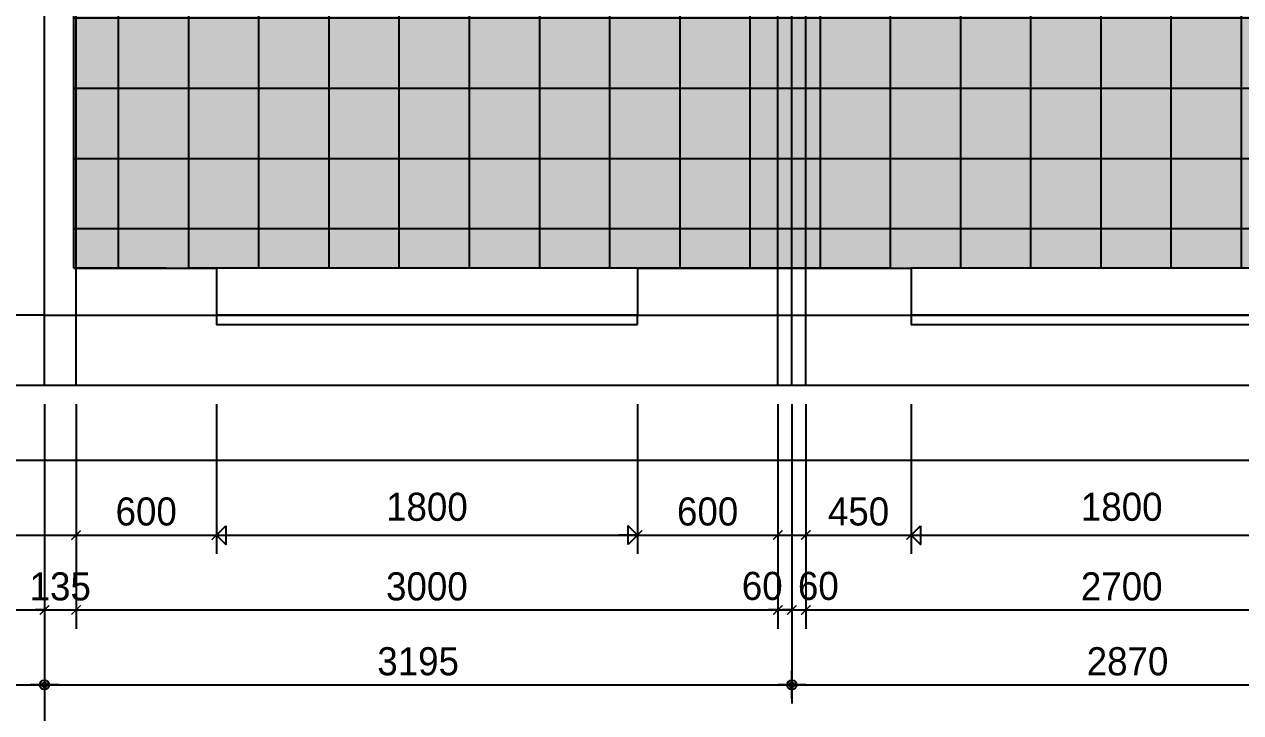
# Model space of a CAD drawing. Header units: millimetres. Extents: x -24416 to 92204, y -190080 to 23760.
# Drawn here: x 4697 to 9897, y -67768 to -64827 of the extents above; entities that cross this region are included whole.
import ezdxf
from ezdxf.xclip import XClip

# ---------------------------------------------------------------- set-up
doc = ezdxf.new("R2010")
doc.units = ezdxf.units.MM
doc.header["$LTSCALE"] = 50
doc.header["$XCLIPFRAME"] = 0
doc.linetypes.add('AUDIT_D_220706163347-0', pattern=[0])
doc.linetypes.add('CEN', pattern=[62, 60, -1, 0, -1])
doc.layers.get('defpoints').update_dxf_attribs({"color": 139})
doc.layers.add('AA-CEN', color=1, linetype='CEN', plot=False)
doc.layers.add('MC', color=135, linetype='Continuous', plot=False)
for name, color, linetype in [('AA-XXXX-DIMS', 7, 'Continuous'), ('AA-단열-바닥-욕실', 30, 'Continuous'), ('ARDM', 7, 'Continuous'), ('CEN_CON', 1, 'CEN'), ('CEN_WALL', 12, 'CEN'), ('CONC', 2, 'Continuous'), ('DIM', 7, 'AUDIT_D_220706163347-0'), ('ELE3_CON', 7, 'Continuous'), ('ETC', 6, 'Continuous'), ('X - 단위세대$0$ETC', 6, 'Continuous'), ('바닥타일', 8, 'Continuous')]:
    doc.layers.add(name, color=color, linetype=linetype)
doc.styles.add('HAUD01', font='Dotum.ttf')
doc.styles.add('맑은고딕', font='malgun.ttf', dxfattribs={"width": 0.9})
doc.dimstyles.new('DIM_40', dxfattribs={"dimscale": 40, "dimtxt": 3, "dimasz": 1, "dimexe": 2, "dimexo": 2, "dimgap": 1, "dimtad": 1, "dimdec": 0, "dimzin": 0, "dimdsep": 46, "dimtxsty": '맑은고딕', "dimblk1": 'DIMDOT', "dimblk2": 'DIMDOT', "dimsah": 1, "dimcen": 0.09, "dimdle": 2, "dimclrd": 7, "dimclre": 7, "dimclrt": 3, "dimadec": 0, "dimazin": 0, "dimtfac": 1, "dimtdec": 0, "dimtix": 1, "dimtmove": 2, "dimatfit": 3, "dimldrblk": 'DIMDOT', "dimfxl": 2, "dimtolj": 1, "dimtzin": 0, "dimarcsym": 0})
doc.dimstyles.new('MCDIM_40', dxfattribs={"dimscale": 40, "dimtxt": 3, "dimasz": 1, "dimexe": 2, "dimexo": 2, "dimgap": 1, "dimtad": 1, "dimdec": 0, "dimzin": 0, "dimdsep": 46, "dimtxsty": '맑은고딕', "dimblk1": 'ARCHTICK', "dimblk2": 'ARCHTICK', "dimsah": 1, "dimcen": 0.09, "dimdle": 2, "dimclrd": 7, "dimclre": 7, "dimclrt": 3, "dimadec": 0, "dimazin": 0, "dimtfac": 1, "dimtdec": 0, "dimtix": 1, "dimtmove": 2, "dimatfit": 3, "dimldrblk": 'ARCHTICK', "dimfxl": 1, "dimtolj": 1, "dimtzin": 0, "dimarcsym": 0})
doc.dimstyles.new('외부80-WIN', dxfattribs={"dimscale": 40, "dimtxt": 3, "dimasz": 1, "dimexe": 2, "dimexo": 2.5, "dimgap": 1.5, "dimtad": 1, "dimdec": 0, "dimzin": 0, "dimdsep": 46, "dimtxsty": '맑은고딕', "dimblk": 'DO2-2', "dimblk1": 'DO2-2', "dimblk2": 'DIMDOT', "dimcen": 0.09, "dimdle": 2, "dimclrd": 7, "dimclre": 7, "dimclrt": 3, "dimadec": 0, "dimazin": 0, "dimtfac": 1, "dimtdec": 0, "dimtix": 1, "dimtmove": 2, "dimatfit": 3, "dimldrblk": 'DO2-2', "dimfxl": 1, "dimtolj": 1, "dimtzin": 0, "dimarcsym": 0})

# ---------------------------------------------------------------- blocks, each defined once
blk = doc.blocks.new('U-84B(기본)', base_point=(204212.1, -50484.6))
at = {"layer": '바닥타일'}
h = blk.add_hatch(dxfattribs=at)
h.set_pattern_fill('_USER', color=256, scale=300, double=1, pattern_type=0)
h.set_pattern_definition([(0, (0, 0), (0, 300), []), (90, (0, 0), (-300, 2e-14), [])])
h.paths.add_polyline_path([(215287.1, -49004.6), (215287.1, -49379.6), (214987.1, -49379.6), (214987.1, -49179.6), (204337.1, -49179.6), (204337.1, -50284.6), (217137.1, -50284.6), (217137.1, -49004.6)])
at = {"layer": 'CEN_CON'}
for p, q in [((204212.1, -50784.6), (204212.1, -43109.6)), ((204212.1, -50784.6), (204212.1, -43609.6)), ((204212.1, -50484.6), (219712.1, -50484.6))]:
    blk.add_line(p, q, dxfattribs=at)
at = {"layer": 'CEN_WALL'}
blk.add_line((207407.1, -50784.6), (207407.1, -46359.6), dxfattribs=at)
at = {"layer": 'CONC'}
for p, q in [((204337.1, -50284.6), (204337.1, -48969.6)), ((204337.1, -50284.6), (204947.1, -50284.6)), ((204947.1, -50284.6), (204947.1, -50484.6)), ((206747.1, -50284.6), (207917.1, -50284.6)), ((206747.1, -50284.6), (206747.1, -50484.6)), ((207917.1, -50284.6), (207917.1, -50484.6)), ((204212.1, -50484.6), (204947.1, -50484.6)), ((206747.1, -50484.6), (207917.1, -50484.6))]:
    blk.add_line(p, q, dxfattribs=at)
at = {"layer": 'ELE3_CON'}
for p, q in [((206747.1, -50284.6), (204947.1, -50284.6)), ((209717.1, -50284.6), (207917.1, -50284.6))]:
    blk.add_line(p, q, dxfattribs=at)
at = {"layer": 'MC'}
for p, q in [((204347.1, -50784.6), (204347.1, -46219.6)), ((207347.1, -50784.6), (207347.1, -46359.6)), ((207467.1, -50784.6), (207467.1, -46359.6))]:
    blk.add_line(p, q, dxfattribs=at)
at = {"layer": 'X - 단위세대$0$ETC'}
for points in [[(206747.1, -50524.6), (206747.1, -50484.6), (204947.1, -50484.6), (204947.1, -50524.6), (206747.1, -50524.6)], [(209717.1, -50524.6), (209717.1, -50484.6), (207917.1, -50484.6), (207917.1, -50524.6), (209717.1, -50524.6)]]:
    blk.add_lwpolyline(points, dxfattribs=at)
blk = doc.blocks.new('U-84A(기본)', base_point=(206477.1, -21253.3))
at = {"layer": 'CEN_CON'}
for p, q in [((206477.1, -21553.3), (206477.1, -13878.3)), ((206477.1, -21253.3), (221712.1, -21253.3))]:
    blk.add_line(p, q, dxfattribs=at)
at = {"layer": 'CONC'}
blk.add_line((206477.1, -21253.3), (207212.1, -21253.3), dxfattribs=at)
blk = doc.blocks.new('A$C1CAF0AFA')
at = {"layer": 'ETC'}
h = blk.add_hatch(dxfattribs=at)
h.set_pattern_fill('CROSS', color=256, scale=10, angle=45)
h.set_pattern_definition([(45, (139301.993, -23760), (7e-15, 89.80256), [31.75, -95.25]), (135, (139324.444, -23760), (-89.80256, 7e-15), [31.75, -95.25])])
h.paths.add_polyline_path([(17833.2, -89629), (19483.2, -89629), (19483.2, -88339), (17833.2, -88339)])
h.paths.add_polyline_path([(4908.2, -89629), (4908.2, -88524), (15858.2, -88524), (15858.2, -88349), (17703.2, -88349), (17703.2, -89629)])
h.paths.add_polyline_path([(15858.2, -81069), (16963.2, -81069), (16963.2, -78829), (15858.2, -78829)])
h.paths.add_polyline_path([(17858.2, -81269), (19483.2, -81269), (19483.2, -88139), (18378.2, -88139), (18378.2, -83949), (17758.2, -83949), (17758.2, -81269)])
at = {"layer": 'AA-CEN'}
blk.add_lwpolyline([(4908.2, -89629), (4908.2, -88524), (15858.2, -88524), (15858.2, -88349), (17703.2, -88349), (17703.2, -89629)], close=True, dxfattribs=at)
blk = doc.blocks.new('DIMDOT')
at = {"layer": 'AA-XXXX-DIMS'}
for p, q in [((0, -1.5), (0, 1.5)), ((-1.5, 0), (1.5, 0))]:
    blk.add_line(p, q, dxfattribs=at)
for radius in [0.5, 0.25]:
    blk.add_circle((0, 0), radius, dxfattribs=at)
blk = doc.blocks.new('*D488')
at = {"layer": 'defpoints', "color": 0, "transparency": 16777216}
for p in [(7869.9, -90129), (22769.9, -90129), (22769.9, -91729)]:
    blk.add_point(p, dxfattribs=at)
at = {"layer": 'DIM', "color": 7, "lineweight": -2, "transparency": 16777216}
for p, q in [((7869.9, -90209), (7869.9, -91809)), ((22769.9, -90209), (22769.9, -91809)), ((7909.9, -91729), (22729.9, -91729))]:
    blk.add_line(p, q, dxfattribs=at)
at = {"layer": 'DIM', "color": 7, "lineweight": -2, "transparency": 16777216, "xscale": 40, "yscale": 40, "zscale": 40, "rotation": 180}
blk.add_blockref('DIMDOT', (7869.9, -91729), dxfattribs=at)
at = {"layer": 'DIM', "color": 7, "lineweight": -2, "transparency": 16777216, "xscale": 40, "yscale": 40, "zscale": 40}
blk.add_blockref('DIMDOT', (22769.9, -91729), dxfattribs=at)
at = {"layer": 'DIM', "color": 3, "transparency": 16777216, "insert": (15319.9, -91628.9), "char_height": 120, "attachment_point": 5, "style": 'HAUD01'}
blk.add_mtext('\\A1;14900', dxfattribs=at)
blk = doc.blocks.new('*D489')
at = {"layer": 'defpoints', "color": 0, "transparency": 16777216}
for p in [(7869.9, -90129), (11064.9, -90129), (11064.9, -91409)]:
    blk.add_point(p, dxfattribs=at)
at = {"layer": 'DIM', "color": 7, "lineweight": -2, "transparency": 16777216}
for p, q in [((7869.9, -90209), (7869.9, -91489)), ((11064.9, -90209), (11064.9, -91489)), ((7909.9, -91409), (11024.9, -91409))]:
    blk.add_line(p, q, dxfattribs=at)
at = {"layer": 'DIM', "color": 7, "lineweight": -2, "transparency": 16777216, "xscale": 40, "yscale": 40, "zscale": 40, "rotation": 180}
blk.add_blockref('DIMDOT', (7869.9, -91409), dxfattribs=at)
at = {"layer": 'DIM', "color": 7, "lineweight": -2, "transparency": 16777216, "xscale": 40, "yscale": 40, "zscale": 40}
blk.add_blockref('DIMDOT', (11064.9, -91409), dxfattribs=at)
at = {"layer": 'DIM', "color": 3, "transparency": 16777216, "insert": (9467.4, -91308.9), "char_height": 120, "attachment_point": 5, "style": 'HAUD01'}
blk.add_mtext('\\A1;3195', dxfattribs=at)
blk = doc.blocks.new('*D490')
at = {"layer": 'defpoints', "color": 0, "transparency": 16777216}
for p in [(11064.9, -90129), (13934.9, -90129), (13934.9, -91409)]:
    blk.add_point(p, dxfattribs=at)
at = {"layer": 'DIM', "color": 7, "lineweight": -2, "transparency": 16777216}
for p, q in [((11064.9, -90209), (11064.9, -91489)), ((13934.9, -90209), (13934.9, -91489)), ((11104.9, -91409), (13894.9, -91409))]:
    blk.add_line(p, q, dxfattribs=at)
at = {"layer": 'DIM', "color": 7, "lineweight": -2, "transparency": 16777216, "xscale": 40, "yscale": 40, "zscale": 40, "rotation": 180}
blk.add_blockref('DIMDOT', (11064.9, -91409), dxfattribs=at)
at = {"layer": 'DIM', "color": 7, "lineweight": -2, "transparency": 16777216, "xscale": 40, "yscale": 40, "zscale": 40}
blk.add_blockref('DIMDOT', (13934.9, -91409), dxfattribs=at)
at = {"layer": 'DIM', "color": 3, "transparency": 16777216, "insert": (12499.9, -91308.9), "char_height": 120, "attachment_point": 5, "style": 'HAUD01'}
blk.add_mtext('\\A1;2870', dxfattribs=at)
blk = doc.blocks.new('_ArchTick')
at = {"color": 0, "linetype": 'ByBlock', "const_width": 0.15}
blk.add_lwpolyline([(-0.5, -0.5), (0.5, 0.5)], dxfattribs=at)
blk = doc.blocks.new('*D493')
at = {"layer": 'defpoints', "color": 0, "transparency": 16777216}
for p in [(7869.9, -90129), (8004.9, -90129), (8004.9, -91089)]:
    blk.add_point(p, dxfattribs=at)
at = {"layer": 'DIM', "color": 7, "lineweight": -2, "transparency": 16777216}
for p, q in [((7869.9, -90209), (7869.9, -91169)), ((8004.9, -90209), (8004.9, -91169)), ((7869.9, -91089), (7829.9, -91089)), ((7869.9, -91089), (8004.9, -91089)), ((8004.9, -91089), (8044.9, -91089))]:
    blk.add_line(p, q, dxfattribs=at)
at = {"layer": 'DIM', "color": 7, "lineweight": -2, "transparency": 16777216, "xscale": 40, "yscale": 40, "zscale": 40}
blk.add_blockref('_ArchTick', (7869.9, -91089), dxfattribs=at)
at = {"layer": 'DIM', "color": 7, "lineweight": -2, "transparency": 16777216, "xscale": 40, "yscale": 40, "zscale": 40, "rotation": 180}
blk.add_blockref('_ArchTick', (8004.9, -91089), dxfattribs=at)
at = {"layer": 'DIM', "color": 3, "transparency": 16777216, "insert": (7937.4, -90988.9), "char_height": 120, "attachment_point": 5, "style": 'HAUD01'}
blk.add_mtext('\\A1;135', dxfattribs=at)
blk = doc.blocks.new('*D494')
at = {"layer": 'defpoints', "color": 0, "transparency": 16777216}
for p in [(8004.9, -90129), (11004.9, -90129), (11004.9, -91089)]:
    blk.add_point(p, dxfattribs=at)
at = {"layer": 'DIM', "color": 7, "lineweight": -2, "transparency": 16777216}
for p, q in [((8004.9, -90209), (8004.9, -91169)), ((11004.9, -90209), (11004.9, -91169)), ((7924.9, -91089), (11084.9, -91089))]:
    blk.add_line(p, q, dxfattribs=at)
at = {"layer": 'DIM', "color": 7, "lineweight": -2, "transparency": 16777216, "xscale": 40, "yscale": 40, "zscale": 40, "rotation": 180}
blk.add_blockref('_ArchTick', (8004.9, -91089), dxfattribs=at)
at = {"layer": 'DIM', "color": 7, "lineweight": -2, "transparency": 16777216, "xscale": 40, "yscale": 40, "zscale": 40}
blk.add_blockref('_ArchTick', (11004.9, -91089), dxfattribs=at)
at = {"layer": 'DIM', "color": 3, "transparency": 16777216, "insert": (9504.9, -90988.9), "char_height": 120, "attachment_point": 5, "style": 'HAUD01'}
blk.add_mtext('\\A1;3000', dxfattribs=at)
blk = doc.blocks.new('*D495')
at = {"layer": 'defpoints', "color": 0, "transparency": 16777216}
for p in [(11004.9, -90129), (11064.9, -90129), (11064.9, -91089)]:
    blk.add_point(p, dxfattribs=at)
at = {"layer": 'DIM', "color": 7, "lineweight": -2, "transparency": 16777216}
for p, q in [((11004.9, -90209), (11004.9, -91169)), ((11064.9, -90209), (11064.9, -91169)), ((11004.9, -91089), (10964.9, -91089)), ((11004.9, -91089), (11064.9, -91089)), ((11064.9, -91089), (11104.9, -91089))]:
    blk.add_line(p, q, dxfattribs=at)
at = {"layer": 'DIM', "color": 7, "lineweight": -2, "transparency": 16777216, "xscale": 40, "yscale": 40, "zscale": 40}
blk.add_blockref('_ArchTick', (11004.9, -91089), dxfattribs=at)
at = {"layer": 'DIM', "color": 7, "lineweight": -2, "transparency": 16777216, "xscale": 40, "yscale": 40, "zscale": 40, "rotation": 180}
blk.add_blockref('_ArchTick', (11064.9, -91089), dxfattribs=at)
at = {"layer": 'DIM', "color": 3, "transparency": 16777216, "insert": (10938.3, -90987), "char_height": 120, "attachment_point": 5, "style": 'HAUD01'}
blk.add_mtext('\\A1;60', dxfattribs=at)
blk = doc.blocks.new('*D496')
at = {"layer": 'defpoints', "color": 0, "transparency": 16777216}
for p in [(11064.9, -90129), (11124.9, -90129), (11124.9, -91089)]:
    blk.add_point(p, dxfattribs=at)
at = {"layer": 'DIM', "color": 7, "lineweight": -2, "transparency": 16777216}
for p, q in [((11064.9, -90209), (11064.9, -91169)), ((11124.9, -90209), (11124.9, -91169)), ((11064.9, -91089), (11024.9, -91089)), ((11064.9, -91089), (11124.9, -91089)), ((11124.9, -91089), (11164.9, -91089))]:
    blk.add_line(p, q, dxfattribs=at)
at = {"layer": 'DIM', "color": 7, "lineweight": -2, "transparency": 16777216, "xscale": 40, "yscale": 40, "zscale": 40}
blk.add_blockref('_ArchTick', (11064.9, -91089), dxfattribs=at)
at = {"layer": 'DIM', "color": 7, "lineweight": -2, "transparency": 16777216, "xscale": 40, "yscale": 40, "zscale": 40, "rotation": 180}
blk.add_blockref('_ArchTick', (11124.9, -91089), dxfattribs=at)
at = {"layer": 'DIM', "color": 3, "transparency": 16777216, "insert": (11178.2, -90987), "char_height": 120, "attachment_point": 5, "style": 'HAUD01'}
blk.add_mtext('\\A1;60', dxfattribs=at)
blk = doc.blocks.new('*D497')
at = {"layer": 'defpoints', "color": 0, "transparency": 16777216}
for p in [(11124.9, -90129), (13824.9, -90129), (13824.9, -91089)]:
    blk.add_point(p, dxfattribs=at)
at = {"layer": 'DIM', "color": 7, "lineweight": -2, "transparency": 16777216}
for p, q in [((11124.9, -90209), (11124.9, -91169)), ((13824.9, -90209), (13824.9, -91169)), ((11044.9, -91089), (13904.9, -91089))]:
    blk.add_line(p, q, dxfattribs=at)
at = {"layer": 'DIM', "color": 7, "lineweight": -2, "transparency": 16777216, "xscale": 40, "yscale": 40, "zscale": 40, "rotation": 180}
blk.add_blockref('_ArchTick', (11124.9, -91089), dxfattribs=at)
at = {"layer": 'DIM', "color": 7, "lineweight": -2, "transparency": 16777216, "xscale": 40, "yscale": 40, "zscale": 40}
blk.add_blockref('_ArchTick', (13824.9, -91089), dxfattribs=at)
at = {"layer": 'DIM', "color": 3, "transparency": 16777216, "insert": (12474.9, -90988.9), "char_height": 120, "attachment_point": 5, "style": 'HAUD01'}
blk.add_mtext('\\A1;2700', dxfattribs=at)
blk = doc.blocks.new('*D506')
at = {"layer": 'defpoints', "color": 0, "transparency": 16777216}
for p in [(8004.9, -90129), (8604.9, -90129), (8604.9, -90769)]:
    blk.add_point(p, dxfattribs=at)
at = {"layer": 'DIM', "color": 7, "lineweight": -2, "transparency": 16777216}
for p, q in [((8004.9, -90209), (8004.9, -90849)), ((8604.9, -90209), (8604.9, -90849)), ((7924.9, -90769), (8684.9, -90769))]:
    blk.add_line(p, q, dxfattribs=at)
at = {"layer": 'DIM', "color": 7, "lineweight": -2, "transparency": 16777216, "xscale": 40, "yscale": 40, "zscale": 40, "rotation": 180}
blk.add_blockref('_ArchTick', (8004.9, -90769), dxfattribs=at)
at = {"layer": 'DIM', "color": 7, "lineweight": -2, "transparency": 16777216, "xscale": 40, "yscale": 40, "zscale": 40}
blk.add_blockref('_ArchTick', (8604.9, -90769), dxfattribs=at)
at = {"layer": 'DIM', "color": 3, "transparency": 16777216, "insert": (8304.9, -90668.9), "char_height": 120, "attachment_point": 5, "style": 'HAUD01'}
blk.add_mtext('\\A1;600', dxfattribs=at)
blk = doc.blocks.new('DO2-2')
at = {"layer": 'ARDM'}
blk.add_line((0, 0), (-2, 0), dxfattribs=at)
blk.add_lwpolyline([(-1, -1), (-1, 1), (0, 0)], close=True, dxfattribs=at)
blk = doc.blocks.new('*D507')
at = {"layer": 'defpoints', "color": 0, "transparency": 16777216}
for p in [(8604.9, -90129), (10404.9, -90129), (10404.9, -90769)]:
    blk.add_point(p, dxfattribs=at)
at = {"layer": 'DIM', "color": 7, "lineweight": -2, "transparency": 16777216}
for p, q in [((8604.9, -90229), (8604.9, -90849)), ((10404.9, -90229), (10404.9, -90849)), ((8644.9, -90769), (10364.9, -90769))]:
    blk.add_line(p, q, dxfattribs=at)
at = {"layer": 'DIM', "color": 7, "lineweight": -2, "transparency": 16777216, "xscale": 40, "yscale": 40, "zscale": 40, "rotation": 180}
blk.add_blockref('DO2-2', (8604.9, -90769), dxfattribs=at)
at = {"layer": 'DIM', "color": 7, "lineweight": -2, "transparency": 16777216, "xscale": 40, "yscale": 40, "zscale": 40}
blk.add_blockref('DO2-2', (10404.9, -90769), dxfattribs=at)
at = {"layer": 'DIM', "color": 3, "transparency": 16777216, "insert": (9504.9, -90648.9), "char_height": 120, "attachment_point": 5, "style": 'HAUD01'}
blk.add_mtext('\\A1;1800', dxfattribs=at)
blk = doc.blocks.new('*D508')
at = {"layer": 'defpoints', "color": 0, "transparency": 16777216}
for p in [(10404.9, -90129), (11004.9, -90129), (11004.9, -90769)]:
    blk.add_point(p, dxfattribs=at)
at = {"layer": 'DIM', "color": 7, "lineweight": -2, "transparency": 16777216}
for p, q in [((10404.9, -90209), (10404.9, -90849)), ((11004.9, -90209), (11004.9, -90849)), ((10324.9, -90769), (11084.9, -90769))]:
    blk.add_line(p, q, dxfattribs=at)
at = {"layer": 'DIM', "color": 7, "lineweight": -2, "transparency": 16777216, "xscale": 40, "yscale": 40, "zscale": 40, "rotation": 180}
blk.add_blockref('_ArchTick', (10404.9, -90769), dxfattribs=at)
at = {"layer": 'DIM', "color": 7, "lineweight": -2, "transparency": 16777216, "xscale": 40, "yscale": 40, "zscale": 40}
blk.add_blockref('_ArchTick', (11004.9, -90769), dxfattribs=at)
at = {"layer": 'DIM', "color": 3, "transparency": 16777216, "insert": (10704.9, -90668.9), "char_height": 120, "attachment_point": 5, "style": 'HAUD01'}
blk.add_mtext('\\A1;600', dxfattribs=at)
blk = doc.blocks.new('*D509')
at = {"layer": 'defpoints', "color": 0, "transparency": 16777216}
for p in [(11124.9, -90129), (11574.9, -90129), (11574.9, -90769)]:
    blk.add_point(p, dxfattribs=at)
at = {"layer": 'DIM', "color": 7, "lineweight": -2, "transparency": 16777216}
for p, q in [((11124.9, -90209), (11124.9, -90849)), ((11574.9, -90209), (11574.9, -90849)), ((11044.9, -90769), (11654.9, -90769))]:
    blk.add_line(p, q, dxfattribs=at)
at = {"layer": 'DIM', "color": 7, "lineweight": -2, "transparency": 16777216, "xscale": 40, "yscale": 40, "zscale": 40, "rotation": 180}
blk.add_blockref('_ArchTick', (11124.9, -90769), dxfattribs=at)
at = {"layer": 'DIM', "color": 7, "lineweight": -2, "transparency": 16777216, "xscale": 40, "yscale": 40, "zscale": 40}
blk.add_blockref('_ArchTick', (11574.9, -90769), dxfattribs=at)
at = {"layer": 'DIM', "color": 3, "transparency": 16777216, "insert": (11349.9, -90668.9), "char_height": 120, "attachment_point": 5, "style": 'HAUD01'}
blk.add_mtext('\\A1;450', dxfattribs=at)
blk = doc.blocks.new('*D510')
at = {"layer": 'defpoints', "color": 0, "transparency": 16777216}
for p in [(11574.9, -90129), (13374.9, -90129), (13374.9, -90769)]:
    blk.add_point(p, dxfattribs=at)
at = {"layer": 'DIM', "color": 7, "lineweight": -2, "transparency": 16777216}
for p, q in [((11574.9, -90229), (11574.9, -90849)), ((13374.9, -90229), (13374.9, -90849)), ((11614.9, -90769), (13334.9, -90769))]:
    blk.add_line(p, q, dxfattribs=at)
at = {"layer": 'DIM', "color": 7, "lineweight": -2, "transparency": 16777216, "xscale": 40, "yscale": 40, "zscale": 40, "rotation": 180}
blk.add_blockref('DO2-2', (11574.9, -90769), dxfattribs=at)
at = {"layer": 'DIM', "color": 7, "lineweight": -2, "transparency": 16777216, "xscale": 40, "yscale": 40, "zscale": 40}
blk.add_blockref('DO2-2', (13374.9, -90769), dxfattribs=at)
at = {"layer": 'DIM', "color": 3, "transparency": 16777216, "insert": (12474.9, -90648.9), "char_height": 120, "attachment_point": 5, "style": 'HAUD01'}
blk.add_mtext('\\A1;1800', dxfattribs=at)
blk = doc.blocks.new('DIM-1108')
at = {"layer": 'DIM'}
for base, p1, p2, dimstyle, override, picture, middle in [((8004.9, -91089), (7869.9, -90129), (8004.9, -90129), 'MCDIM_40', {"dimtxsty": 'HAUD01'}, '*D493', (7937.4, -90988.9)), ((22769.9, -91729), (7869.9, -90129), (22769.9, -90129), 'DIM_40', {"dimscale": 40, "dimtxsty": 'HAUD01'}, '*D488', (15319.9, -91628.9)), ((11064.9, -91409), (7869.9, -90129), (11064.9, -90129), 'DIM_40', {"dimscale": 40, "dimtxsty": 'HAUD01'}, '*D489', (9467.4, -91308.9)), ((11004.9, -91089), (8004.9, -90129), (11004.9, -90129), 'MCDIM_40', {"dimtxsty": 'HAUD01'}, '*D494', (9504.9, -90988.9)), ((8604.9, -90769), (8004.9, -90129), (8604.9, -90129), 'MCDIM_40', {"dimtxsty": 'HAUD01'}, '*D506', (8304.9, -90668.9)), ((10404.9, -90769), (8604.9, -90129), (10404.9, -90129), '외부80-WIN', {"dimtxsty": 'HAUD01'}, '*D507', (9504.9, -90648.9)), ((11004.9, -90769), (10404.9, -90129), (11004.9, -90129), 'MCDIM_40', {"dimtxsty": 'HAUD01'}, '*D508', (10704.9, -90668.9)), ((13934.9, -91409), (11064.9, -90129), (13934.9, -90129), 'DIM_40', {"dimscale": 40, "dimtxsty": 'HAUD01'}, '*D490', (12499.9, -91308.9)), ((13824.9, -91089), (11124.9, -90129), (13824.9, -90129), 'MCDIM_40', {"dimtxsty": 'HAUD01'}, '*D497', (12474.9, -90988.9)), ((11574.9, -90769), (11124.9, -90129), (11574.9, -90129), 'MCDIM_40', {"dimtxsty": 'HAUD01'}, '*D509', (11349.9, -90668.9)), ((13374.9, -90769), (11574.9, -90129), (13374.9, -90129), '외부80-WIN', {"dimtxsty": 'HAUD01'}, '*D510', (12474.9, -90648.9))]:
    dim = blk.add_linear_dim(base=base, p1=p1, p2=p2, angle=180, dimstyle=dimstyle, override=override, dxfattribs=at)
    dim.commit()
    dim.dimension.update_dxf_attribs({"geometry": picture, "text_midpoint": middle})
for base, p1, p2, picture, middle in [((11064.9, -91089), (11004.9, -90129), (11064.9, -90129), '*D495', (10938.3, -90987)), ((11124.9, -91089), (11064.9, -90129), (11124.9, -90129), '*D496', (11178.2, -90987))]:
    dim = blk.add_linear_dim(base=base, p1=p1, p2=p2, angle=180, dimstyle='MCDIM_40', override={"dimtxsty": 'HAUD01'}, dxfattribs=at)
    dim.commit()
    dim.dimension.update_dxf_attribs({"geometry": picture, "text_midpoint": middle, "dimtype": 128})

msp = doc.modelspace()

# ---------------------------------------------------------------- linework, layer by layer
at = {"layer": 'defpoints'}
for points in [[(2354.6, -51589.2), (2354.6, -67649), (21563.2, -67649), (21563.2, -51589.2)], [(2674.6, -51909.2), (2674.6, -67329), (21243.2, -67329), (21243.2, -51909.2)], [(2994.6, -52229.2), (2994.6, -67009), (20923.2, -67009), (20923.2, -52229.2)], [(3314.6, -52549.2), (3314.6, -66689), (20603.2, -66689), (20603.2, -52549.2)], [(3634.6, -52869.2), (3634.6, -66369), (20283.2, -66369), (20283.2, -52869.2)]]:
    msp.add_lwpolyline(points, close=True, dxfattribs=at)

# ---------------------------------------------------------------- block references
for name, p in [('DIM-1108', (-3086.8, 23760)), ('U-84B(기본)', (4783.2, -66069))]:
    msp.add_blockref(name, p)
ref = msp.add_blockref('U-84A(기본)', (4783.2, -66069), dxfattribs=dict(xscale=-1))
XClip(ref).set_block_clipping_path([(190977.1148644797, -21553.2908892445), (207625.679779337, -8053.4973983663)])
at = {"layer": 'AA-단열-바닥-욕실'}
msp.add_blockref('A$C1CAF0AFA', (0, 23760), dxfattribs=at)

doc.saveas('drawing.dxf')
